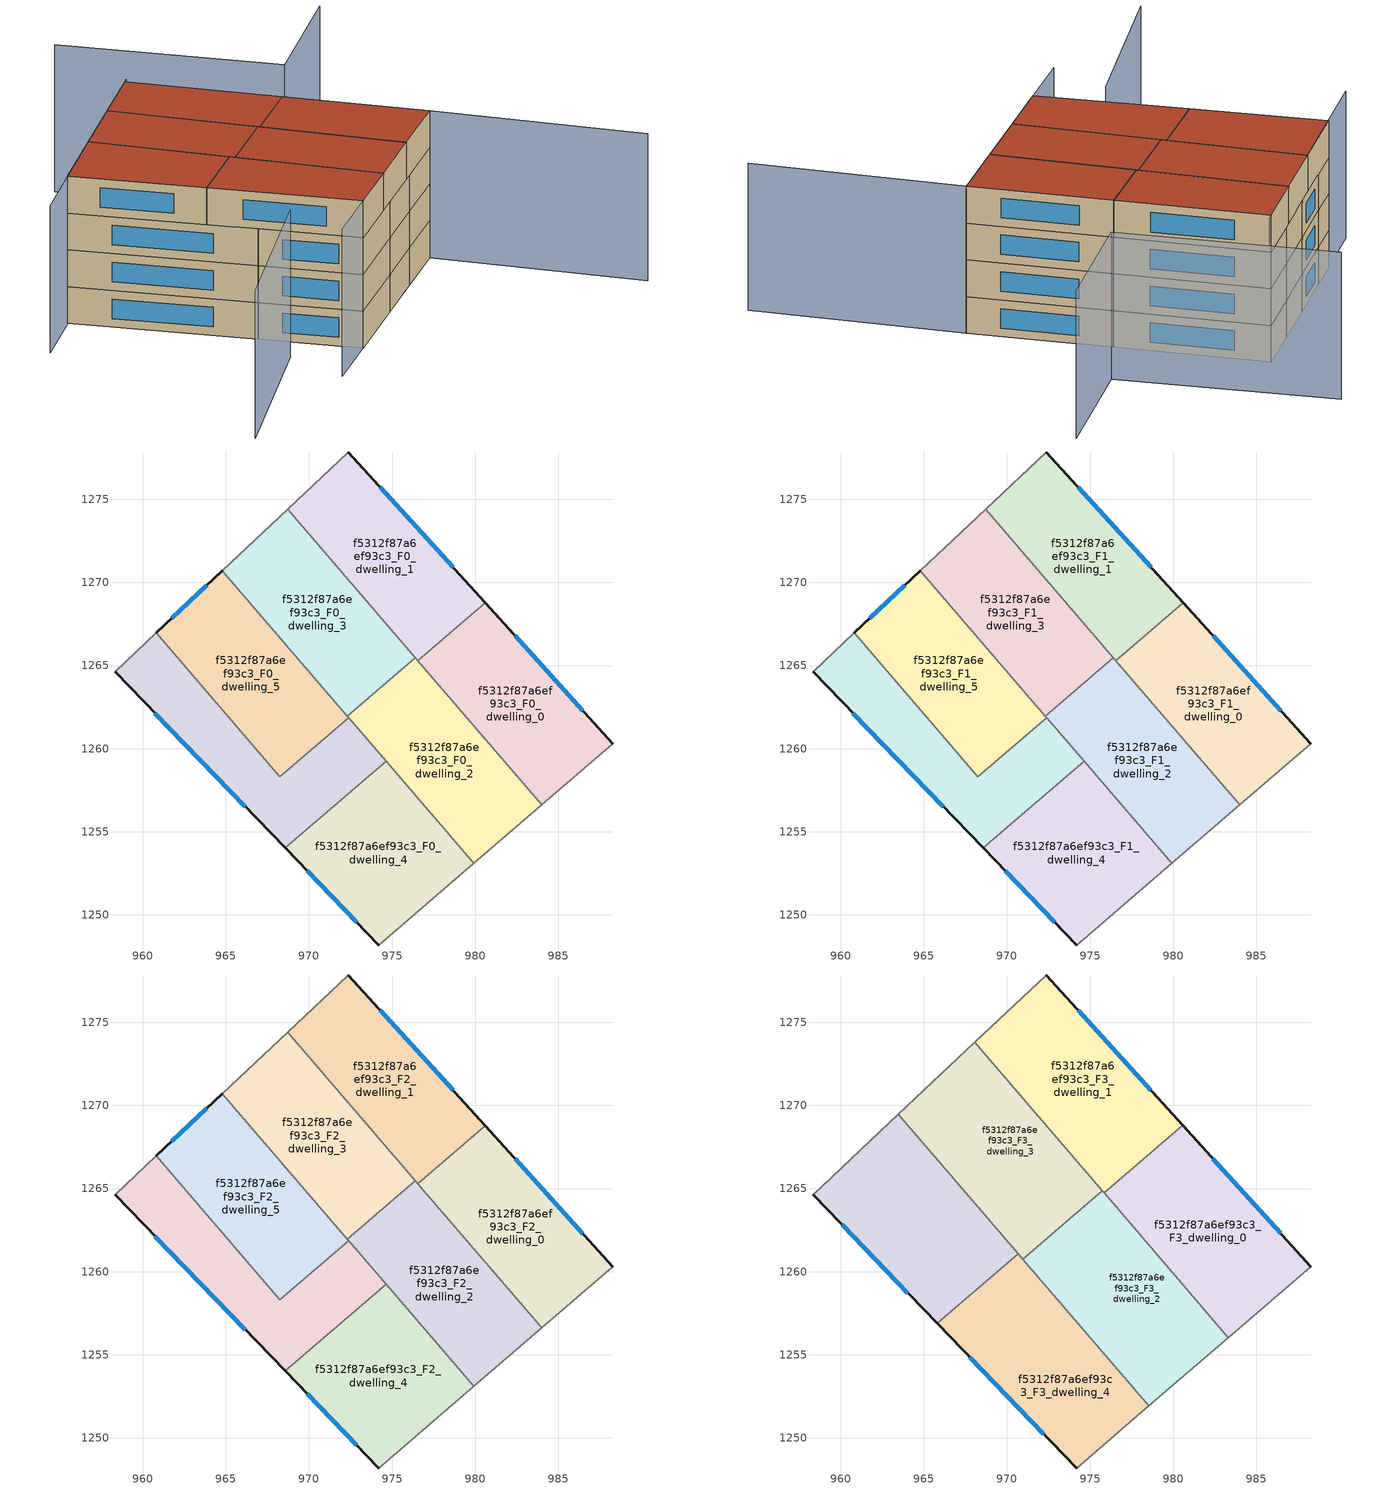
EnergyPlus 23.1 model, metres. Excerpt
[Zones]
f5312f87a6ef93c3_F0_dwelling_0
 floor ground (EU_floor_Construction): 980.61,1268.77 988.29,1260.31 984,1256.62 976.55,1265.29 z0
 wall outside (EU_wall_Construction): 988.29,1260.31 980.61,1268.77 z0:3
 wall to f5312f87a6ef93c3_F0_dwelling_1 (EU_wall_Construction): 980.61,1268.77 976.55,1265.29 z0:3
 wall adiabatic (EU_wall_Construction): 984,1256.62 988.29,1260.31 z0:3
 wall to f5312f87a6ef93c3_F0_dwelling_2 (EU_wall_Construction): 976.55,1265.29 984,1256.62 z0:3
 window (EU_Window_Construction): 986.48,1262.29 982.41,1266.78 z0.7:2.3
f5312f87a6ef93c3_F0_dwelling_1
 floor ground (EU_floor_Construction): 972.37,1277.84 980.61,1268.77 976.55,1265.29 968.72,1274.4 z0
 wall outside (EU_wall_Construction): 980.61,1268.77 972.37,1277.84 z0:3
 wall adiabatic (EU_wall_Construction): 972.37,1277.84 968.72,1274.4 z0:3
 wall to f5312f87a6ef93c3_F0_dwelling_3 (EU_wall_Construction): 968.72,1274.4 976.4,1265.46 z0:3
 wall to f5312f87a6ef93c3_F0_dwelling_2 (EU_wall_Construction): 976.4,1265.46 976.55,1265.29 z0:3
 window (EU_Window_Construction): 978.67,1270.9 974.31,1275.71 z0.7:2.3
f5312f87a6ef93c3_F0_dwelling_2
 floor ground (EU_floor_Construction): 976.4,1265.46 984,1256.62 979.91,1253.11 972.31,1261.95 z0
 wall to f5312f87a6ef93c3_F0_dwelling_3 (EU_wall_Construction): 976.4,1265.46 972.31,1261.95 z0:3
 wall adiabatic (EU_wall_Construction): 979.91,1253.11 984,1256.62 z0:3
 wall to f5312f87a6ef93c3_F0_dwelling_4 (EU_wall_Construction): 974.64,1259.24 979.91,1253.11 z0:3
 wall to f5312f87a6ef93c3_F0_dwelling_6 (EU_wall_Construction): 972.39,1261.86 974.64,1259.24 z0:3
 wall to f5312f87a6ef93c3_F0_dwelling_5 (EU_wall_Construction): 972.31,1261.95 972.39,1261.86 z0:3
f5312f87a6ef93c3_F0_dwelling_3
 floor ground (EU_floor_Construction): 968.72,1274.4 976.4,1265.46 972.31,1261.95 964.79,1270.71 z0
 wall adiabatic (EU_wall_Construction): 968.72,1274.4 964.79,1270.71 z0:3
 wall to f5312f87a6ef93c3_F0_dwelling_5 (EU_wall_Construction): 964.79,1270.71 972.31,1261.95 z0:3
f5312f87a6ef93c3_F0_dwelling_4
 floor ground (EU_floor_Construction): 974.64,1259.24 979.91,1253.11 974.19,1248.19 968.57,1254.03 z0
 wall outside (EU_wall_Construction): 968.57,1254.03 974.19,1248.19 z0:3
 wall to f5312f87a6ef93c3_F0_dwelling_6 (EU_wall_Construction): 974.64,1259.24 968.57,1254.03 z0:3
 wall adiabatic (EU_wall_Construction): 974.19,1248.19 979.91,1253.11 z0:3
 window (EU_Window_Construction): 969.89,1252.66 972.87,1249.56 z0.7:2.3
f5312f87a6ef93c3_F0_dwelling_5
 floor ground (EU_floor_Construction): 964.79,1270.71 972.39,1261.86 968.26,1258.31 960.82,1266.97 z0
 wall outside (EU_wall_Construction): 964.79,1270.71 960.82,1266.97 z0:3
 wall to f5312f87a6ef93c3_F0_dwelling_6 (EU_wall_Construction): 960.82,1266.97 968.26,1258.31 972.39,1261.86 z0:3
 window (EU_Window_Construction): 963.86,1269.83 961.75,1267.85 z0.7:2.3
f5312f87a6ef93c3_F0_dwelling_6
 floor ground (EU_floor_Construction): 972.39,1261.86 974.64,1259.24 968.57,1254.03 958.34,1264.64 960.82,1266.97 968.26,1258.31 z0
 wall outside (EU_wall_Construction): 958.34,1264.64 968.57,1254.03 z0:3
 wall adiabatic (EU_wall_Construction): 960.82,1266.97 958.34,1264.64 z0:3
 window (EU_Window_Construction): 960.74,1262.14 966.17,1256.52 z0.7:2.3
f5312f87a6ef93c3_F1_dwelling_0
 floor to f5312f87a6ef93c3_F0_dwelling_0 (EU_floor_Construction): 980.61,1268.77 988.29,1260.31 984,1256.62 976.55,1265.29 z3
 wall outside (EU_wall_Construction): 988.29,1260.31 980.61,1268.77 z3:6
 wall to f5312f87a6ef93c3_F1_dwelling_1 (EU_wall_Construction): 980.61,1268.77 976.55,1265.29 z3:6
 wall adiabatic (EU_wall_Construction): 984,1256.62 988.29,1260.31 z3:6
 wall to f5312f87a6ef93c3_F1_dwelling_2 (EU_wall_Construction): 976.55,1265.29 984,1256.62 z3:6
 window (EU_Window_Construction): 986.48,1262.29 982.41,1266.78 z3.7:5.3
f5312f87a6ef93c3_F1_dwelling_1
 floor to f5312f87a6ef93c3_F0_dwelling_1 (EU_floor_Construction): 972.37,1277.84 980.61,1268.77 976.55,1265.29 968.72,1274.4 z3
 wall outside (EU_wall_Construction): 980.61,1268.77 972.37,1277.84 z3:6
 wall adiabatic (EU_wall_Construction): 972.37,1277.84 968.72,1274.4 z3:6
 wall to f5312f87a6ef93c3_F1_dwelling_3 (EU_wall_Construction): 968.72,1274.4 976.4,1265.46 z3:6
 wall to f5312f87a6ef93c3_F1_dwelling_2 (EU_wall_Construction): 976.4,1265.46 976.55,1265.29 z3:6
 window (EU_Window_Construction): 978.67,1270.9 974.31,1275.71 z3.7:5.3
f5312f87a6ef93c3_F1_dwelling_2
 floor to f5312f87a6ef93c3_F0_dwelling_2 (EU_floor_Construction): 976.4,1265.46 984,1256.62 979.91,1253.11 972.31,1261.95 z3
 wall to f5312f87a6ef93c3_F1_dwelling_3 (EU_wall_Construction): 976.4,1265.46 972.31,1261.95 z3:6
 wall adiabatic (EU_wall_Construction): 979.91,1253.11 984,1256.62 z3:6
 wall to f5312f87a6ef93c3_F1_dwelling_4 (EU_wall_Construction): 974.64,1259.24 979.91,1253.11 z3:6
 wall to f5312f87a6ef93c3_F1_dwelling_6 (EU_wall_Construction): 972.39,1261.86 974.64,1259.24 z3:6
 wall to f5312f87a6ef93c3_F1_dwelling_5 (EU_wall_Construction): 972.31,1261.95 972.39,1261.86 z3:6
f5312f87a6ef93c3_F1_dwelling_3
 floor to f5312f87a6ef93c3_F0_dwelling_3 (EU_floor_Construction): 968.72,1274.4 976.4,1265.46 972.31,1261.95 964.79,1270.71 z3
 wall adiabatic (EU_wall_Construction): 968.72,1274.4 964.79,1270.71 z3:6
 wall to f5312f87a6ef93c3_F1_dwelling_5 (EU_wall_Construction): 964.79,1270.71 972.31,1261.95 z3:6
f5312f87a6ef93c3_F1_dwelling_4
 floor to f5312f87a6ef93c3_F0_dwelling_4 (EU_floor_Construction): 974.64,1259.24 979.91,1253.11 974.19,1248.19 968.57,1254.03 z3
 wall outside (EU_wall_Construction): 968.57,1254.03 974.19,1248.19 z3:6
 wall to f5312f87a6ef93c3_F1_dwelling_6 (EU_wall_Construction): 974.64,1259.24 968.57,1254.03 z3:6
 wall adiabatic (EU_wall_Construction): 974.19,1248.19 979.91,1253.11 z3:6
 window (EU_Window_Construction): 969.89,1252.66 972.87,1249.56 z3.7:5.3
f5312f87a6ef93c3_F1_dwelling_5
 floor to f5312f87a6ef93c3_F0_dwelling_5 (EU_floor_Construction): 964.79,1270.71 972.39,1261.86 968.26,1258.31 960.82,1266.97 z3
 wall outside (EU_wall_Construction): 964.79,1270.71 960.82,1266.97 z3:6
 wall to f5312f87a6ef93c3_F1_dwelling_6 (EU_wall_Construction): 960.82,1266.97 968.26,1258.31 972.39,1261.86 z3:6
 window (EU_Window_Construction): 963.86,1269.83 961.75,1267.85 z3.7:5.3
f5312f87a6ef93c3_F1_dwelling_6
 floor to f5312f87a6ef93c3_F0_dwelling_6 (EU_floor_Construction): 972.39,1261.86 974.64,1259.24 968.57,1254.03 958.34,1264.64 960.82,1266.97 968.26,1258.31 z3
 wall outside (EU_wall_Construction): 958.34,1264.64 968.57,1254.03 z3:6
 wall adiabatic (EU_wall_Construction): 960.82,1266.97 958.34,1264.64 z3:6
 window (EU_Window_Construction): 960.74,1262.14 966.17,1256.52 z3.7:5.3
f5312f87a6ef93c3_F2_dwelling_0
 floor to f5312f87a6ef93c3_F1_dwelling_0 (EU_floor_Construction): 980.61,1268.77 988.29,1260.31 984,1256.62 976.55,1265.29 z6
 wall outside (EU_wall_Construction): 988.29,1260.31 980.61,1268.77 z6:9
 wall to f5312f87a6ef93c3_F2_dwelling_1 (EU_wall_Construction): 980.61,1268.77 976.55,1265.29 z6:9
 wall adiabatic (EU_wall_Construction): 984,1256.62 988.29,1260.31 z6:9
 wall to f5312f87a6ef93c3_F2_dwelling_2 (EU_wall_Construction): 976.55,1265.29 984,1256.62 z6:9
 window (EU_Window_Construction): 986.48,1262.29 982.41,1266.78 z6.7:8.3
 ceiling adiabatic (EU_roof_Construction): 988.29,1260.31 980.61,1268.77 976.55,1265.29 984,1256.62 z9
f5312f87a6ef93c3_F2_dwelling_1
 floor to f5312f87a6ef93c3_F1_dwelling_1 (EU_floor_Construction): 972.37,1277.84 980.61,1268.77 976.55,1265.29 968.72,1274.4 z6
 wall outside (EU_wall_Construction): 980.61,1268.77 972.37,1277.84 z6:9
 wall adiabatic (EU_wall_Construction): 972.37,1277.84 968.72,1274.4 z6:9
 wall to f5312f87a6ef93c3_F2_dwelling_3 (EU_wall_Construction): 968.72,1274.4 976.4,1265.46 z6:9
 wall to f5312f87a6ef93c3_F2_dwelling_2 (EU_wall_Construction): 976.4,1265.46 976.55,1265.29 z6:9
 window (EU_Window_Construction): 978.67,1270.9 974.31,1275.71 z6.7:8.3
f5312f87a6ef93c3_F2_dwelling_2
 floor to f5312f87a6ef93c3_F1_dwelling_2 (EU_floor_Construction): 976.4,1265.46 984,1256.62 979.91,1253.11 972.31,1261.95 z6
 wall to f5312f87a6ef93c3_F2_dwelling_3 (EU_wall_Construction): 976.4,1265.46 972.31,1261.95 z6:9
 wall adiabatic (EU_wall_Construction): 979.91,1253.11 984,1256.62 z6:9
 wall to f5312f87a6ef93c3_F2_dwelling_4 (EU_wall_Construction): 974.64,1259.24 979.91,1253.11 z6:9
 wall to f5312f87a6ef93c3_F2_dwelling_6 (EU_wall_Construction): 972.39,1261.86 974.64,1259.24 z6:9
 wall to f5312f87a6ef93c3_F2_dwelling_5 (EU_wall_Construction): 972.31,1261.95 972.39,1261.86 z6:9
 ceiling adiabatic (EU_roof_Construction): 984,1256.62 976.4,1265.46 975.72,1264.88 983.32,1256.04 z9
f5312f87a6ef93c3_F2_dwelling_3
 floor to f5312f87a6ef93c3_F1_dwelling_3 (EU_floor_Construction): 968.72,1274.4 976.4,1265.46 972.31,1261.95 964.79,1270.71 z6
 wall adiabatic (EU_wall_Construction): 968.72,1274.4 964.79,1270.71 z6:9
 wall to f5312f87a6ef93c3_F2_dwelling_5 (EU_wall_Construction): 964.79,1270.71 972.31,1261.95 z6:9
 ceiling adiabatic (EU_roof_Construction): 976.4,1265.46 968.72,1274.4 968.07,1273.79 975.72,1264.88 z9
f5312f87a6ef93c3_F2_dwelling_4
 floor to f5312f87a6ef93c3_F1_dwelling_4 (EU_floor_Construction): 974.64,1259.24 979.91,1253.11 974.19,1248.19 968.57,1254.03 z6
 wall outside (EU_wall_Construction): 968.57,1254.03 974.19,1248.19 z6:9
 wall to f5312f87a6ef93c3_F2_dwelling_6 (EU_wall_Construction): 974.64,1259.24 968.57,1254.03 z6:9
 wall adiabatic (EU_wall_Construction): 974.19,1248.19 979.91,1253.11 z6:9
 window (EU_Window_Construction): 969.89,1252.66 972.87,1249.56 z6.7:8.3
 ceiling adiabatic (EU_roof_Construction): 978.54,1251.93 973.27,1258.06 968.57,1254.03 974.19,1248.19 z9
f5312f87a6ef93c3_F2_dwelling_5
 floor to f5312f87a6ef93c3_F1_dwelling_5 (EU_floor_Construction): 964.79,1270.71 972.39,1261.86 968.26,1258.31 960.82,1266.97 z6
 wall outside (EU_wall_Construction): 964.79,1270.71 960.82,1266.97 z6:9
 wall to f5312f87a6ef93c3_F2_dwelling_6 (EU_wall_Construction): 960.82,1266.97 968.26,1258.31 972.39,1261.86 z6:9
 window (EU_Window_Construction): 963.86,1269.83 961.75,1267.85 z6.7:8.3
f5312f87a6ef93c3_F2_dwelling_6
 floor to f5312f87a6ef93c3_F1_dwelling_6 (EU_floor_Construction): 972.39,1261.86 974.64,1259.24 968.57,1254.03 958.34,1264.64 960.82,1266.97 968.26,1258.31 z6
 wall outside (EU_wall_Construction): 958.34,1264.64 968.57,1254.03 z6:9
 wall adiabatic (EU_wall_Construction): 960.82,1266.97 958.34,1264.64 z6:9
 window (EU_Window_Construction): 960.74,1262.14 966.17,1256.52 z6.7:8.3
f5312f87a6ef93c3_F3_dwelling_0
 floor to f5312f87a6ef93c3_F2_dwelling_1 (EU_floor_Construction): 980.58,1268.8 980.61,1268.77 976.55,1265.29 976.52,1265.32 z9
 floor adiabatic (EU_floor_Construction): 980.61,1268.77 980.58,1268.8 988.29,1260.31 983.32,1256.04 975.85,1264.73 976.52,1265.32 976.55,1265.29 z9
 wall outside (EU_wall_Construction): 988.29,1260.31 980.58,1268.8 z9:12
 wall to f5312f87a6ef93c3_F3_dwelling_1 (EU_wall_Construction): 980.58,1268.8 975.85,1264.73 z9:12
 wall adiabatic (EU_wall_Construction): 983.32,1256.04 988.29,1260.31 z9:12
 wall to f5312f87a6ef93c3_F3_dwelling_2 (EU_wall_Construction): 975.85,1264.73 983.32,1256.04 z9:12
 window (EU_Window_Construction): 986.48,1262.3 982.39,1266.81 z9.7:11.3
 roof outside (EU_roof_Construction): 988.29,1260.31 980.58,1268.8 975.85,1264.73 983.32,1256.04 z12
f5312f87a6ef93c3_F3_dwelling_1
 floor to f5312f87a6ef93c3_F2_dwelling_1 (EU_floor_Construction): 972.37,1277.84 980.58,1268.8 976.52,1265.32 968.72,1274.4 z9
 floor adiabatic (EU_floor_Construction): 968.72,1274.4 976.52,1265.32 975.85,1264.73 968.07,1273.79 z9
 wall outside (EU_wall_Construction): 980.58,1268.8 972.37,1277.84 z9:12
 wall adiabatic (EU_wall_Construction): 972.37,1277.84 968.07,1273.79 z9:12
 wall to f5312f87a6ef93c3_F3_dwelling_3 (EU_wall_Construction): 968.07,1273.79 975.74,1264.86 z9:12
 wall to f5312f87a6ef93c3_F3_dwelling_2 (EU_wall_Construction): 975.74,1264.86 975.85,1264.73 z9:12
 window (EU_Window_Construction): 978.65,1270.92 974.3,1275.72 z9.7:11.3
 roof outside (EU_roof_Construction): 980.58,1268.8 972.37,1277.84 968.07,1273.79 975.85,1264.73 z12
f5312f87a6ef93c3_F3_dwelling_2
 floor to f5312f87a6ef93c3_F2_dwelling_2 (EU_floor_Construction): 975.74,1264.86 983.32,1256.04 979.91,1253.11 972.33,1261.93 z9
 floor to f5312f87a6ef93c3_F2_dwelling_4 (EU_floor_Construction): 974.64,1259.24 979.91,1253.11 978.54,1251.93 973.27,1258.06 z9
 floor to f5312f87a6ef93c3_F2_dwelling_6 (EU_floor_Construction): 972.39,1261.86 974.64,1259.24 973.27,1258.06 971.02,1260.68 z9
 floor to f5312f87a6ef93c3_F2_dwelling_5 (EU_floor_Construction): 972.33,1261.93 972.39,1261.86 971.02,1260.68 970.96,1260.75 z9
 wall to f5312f87a6ef93c3_F3_dwelling_3 (EU_wall_Construction): 975.74,1264.86 970.96,1260.75 z9:12
 wall adiabatic (EU_wall_Construction): 978.54,1251.93 983.32,1256.04 z9:12
 wall to f5312f87a6ef93c3_F3_dwelling_4 (EU_wall_Construction): 970.96,1260.75 978.54,1251.93 z9:12
 roof outside (EU_roof_Construction): 983.32,1256.04 975.74,1264.86 970.96,1260.75 978.54,1251.93 z12
f5312f87a6ef93c3_F3_dwelling_3
 floor to f5312f87a6ef93c3_F2_dwelling_3 (EU_floor_Construction): 968.07,1273.79 975.72,1264.88 972.31,1261.95 964.79,1270.71 z9
 floor to f5312f87a6ef93c3_F2_dwelling_5 (EU_floor_Construction): 964.79,1270.71 972.31,1261.95 972.33,1261.93 970.96,1260.75 963.47,1269.46 z9
 floor to f5312f87a6ef93c3_F2_dwelling_2 (EU_floor_Construction): 975.72,1264.88 975.74,1264.86 972.33,1261.93 972.31,1261.95 z9
 wall adiabatic (EU_wall_Construction): 968.07,1273.79 963.47,1269.46 z9:12
 wall to f5312f87a6ef93c3_F3_dwelling_5 (EU_wall_Construction): 963.47,1269.46 970.67,1261.08 z9:12
 wall to f5312f87a6ef93c3_F3_dwelling_4 (EU_wall_Construction): 970.67,1261.08 970.96,1260.75 z9:12
 roof outside (EU_roof_Construction): 975.74,1264.86 968.07,1273.79 963.47,1269.46 970.96,1260.75 z12
f5312f87a6ef93c3_F3_dwelling_4
 floor to f5312f87a6ef93c3_F2_dwelling_6 (EU_floor_Construction): 971.02,1260.68 973.27,1258.06 968.57,1254.03 965.8,1256.9 967.91,1258.71 968.26,1258.31 z9
 floor adiabatic (EU_floor_Construction): 973.27,1258.06 978.54,1251.93 974.19,1248.19 968.57,1254.03 z9
 floor to f5312f87a6ef93c3_F2_dwelling_5 (EU_floor_Construction): 970.67,1261.08 971.02,1260.68 968.26,1258.31 967.91,1258.71 z9
 wall outside (EU_wall_Construction): 965.8,1256.9 974.19,1248.19 z9:12
 wall to f5312f87a6ef93c3_F3_dwelling_5 (EU_wall_Construction): 970.67,1261.08 965.8,1256.9 z9:12
 wall adiabatic (EU_wall_Construction): 974.19,1248.19 978.54,1251.93 z9:12
 window (EU_Window_Construction): 967.77,1254.85 972.22,1250.24 z9.7:11.3
 roof outside (EU_roof_Construction): 978.54,1251.93 970.67,1261.08 965.8,1256.9 974.19,1248.19 z12
f5312f87a6ef93c3_F3_dwelling_5
 floor to f5312f87a6ef93c3_F2_dwelling_5 (EU_floor_Construction): 963.47,1269.46 970.67,1261.08 967.91,1258.71 960.82,1266.97 z9
 floor to f5312f87a6ef93c3_F2_dwelling_6 (EU_floor_Construction): 960.82,1266.97 967.91,1258.71 965.8,1256.9 958.34,1264.64 z9
 wall outside (EU_wall_Construction): 958.34,1264.64 965.8,1256.9 z9:12
 wall adiabatic (EU_wall_Construction): 963.47,1269.46 958.34,1264.64 z9:12
 window (EU_Window_Construction): 960.09,1262.82 964.05,1258.72 z9.7:11.3
 roof outside (EU_roof_Construction): 970.67,1261.08 963.47,1269.46 958.34,1264.64 965.8,1256.9 z12
shading: 969.81,1244.43 988.3,1260.32 / 988.3,1260.32 999.43,1247.35 / 992.9,1282.13 984.23,1273.92 / 984.23,1273.92 972,1286.84 / 972.73,1278.18 963.34,1269.34 / 968.58,1249.71 957.56,1237.89 / 963.42,1269.41 954.05,1260.54 z0:12
[Building]
EU S2 Campaign: North Axis=0; Terrain=City; Solar Distribution=FullExterior
[Site:Location]
Budapest.Ferenc.Liszt.Intl.AP: Latitude=47.437; Longitude=19.256; Time Zone=1; Elevation=185
[SizingPeriod:WeatherFileDays]
AnnualSizingPeriod: Begin Month=1; Begin Day of Month=1; End Month=12; End Day of Month=31; Day of Week for Start Day=Monday; Use Weather File Daylight Saving Period=No; Use Weather File Rain and Snow Indicators=No
[MATERIAL]
EU_InternalMass_Material: Roughness=MediumRough; Thickness=0.1; Conductivity=1; Density=1800; Specific Heat=900; Thermal Absorptance=0.9; Solar Absorptance=0.7; Visible Absorptance=0.7
[MATERIAL:NOMASS] Roughness=MediumRough; Thermal Absorptance=0.9; Solar Absorptance=0.7; Visible Absorptance=0.7
Name | Thermal Resistance
EU_wall_NoMass | 0.832559
EU_roof_NoMass | 1.39638
EU_floor_NoMass | 0.872794
[WINDOWMATERIAL:SIMPLEGLAZINGSYSTEM]
EU_Window_SimpleGlazing: UFactor=2.79869; Solar Heat Gain Coefficient=0.75; Visible Transmittance=0.75
[CONSTRUCTION]
EU_wall_Construction: EU_wall_NoMass
EU_roof_Construction: EU_roof_NoMass
EU_floor_Construction: EU_floor_NoMass
EU_Window_Construction: EU_Window_SimpleGlazing
EU_InternalMass_Construction: EU_InternalMass_Material
[ZONE] Type=1; Multiplier=1; Ceiling Height=autocalculate; Floor Area=autocalculate; Part of Total Floor Area=Yes
Name | Volume
f5312f87a6ef93c3_F0_dwelling_0; f5312f87a6ef93c3_F1_dwelling_0; f5312f87a6ef93c3_F2_dwelling_0 | 188.552
f5312f87a6ef93c3_F3_dwelling_0 | 219.992
f5312f87a6ef93c3_F0_dwelling_1; f5312f87a6ef93c3_F1_dwelling_1; f5312f87a6ef93c3_F2_dwelling_1 | 188.565
f5312f87a6ef93c3_F3_dwelling_1; f5312f87a6ef93c3_F3_dwelling_3; f5312f87a6ef93c3_F3_dwelling_5 | 219.981
f5312f87a6ef93c3_F0_dwelling_2; f5312f87a6ef93c3_F1_dwelling_2; f5312f87a6ef93c3_F2_dwelling_2 | 188.556
f5312f87a6ef93c3_F3_dwelling_2 | 219.994
f5312f87a6ef93c3_F0_dwelling_3; f5312f87a6ef93c3_F1_dwelling_3; f5312f87a6ef93c3_F2_dwelling_3 | 188.557
f5312f87a6ef93c3_F0_dwelling_4; f5312f87a6ef93c3_F1_dwelling_4; f5312f87a6ef93c3_F2_dwelling_4 | 188.574
f5312f87a6ef93c3_F3_dwelling_4 | 220.003
f5312f87a6ef93c3_F0_dwelling_5; f5312f87a6ef93c3_F1_dwelling_5; f5312f87a6ef93c3_F2_dwelling_5 | 188.551
f5312f87a6ef93c3_F0_dwelling_6; f5312f87a6ef93c3_F1_dwelling_6; f5312f87a6ef93c3_F2_dwelling_6 | 188.576
[INTERNALMASS] Construction=EU_InternalMass_Construction
Name | Zone or ZoneList | Surface Area
f5312f87a6ef93c3_F0_dwelling_0_EU_InternalMass | f5312f87a6ef93c3_F0_dwelling_0 | 62.8508
f5312f87a6ef93c3_F0_dwelling_1_EU_InternalMass | f5312f87a6ef93c3_F0_dwelling_1 | 62.8554
f5312f87a6ef93c3_F0_dwelling_2_EU_InternalMass | f5312f87a6ef93c3_F0_dwelling_2 | 62.8524
f5312f87a6ef93c3_F0_dwelling_3_EU_InternalMass | f5312f87a6ef93c3_F0_dwelling_3 | 62.8527
f5312f87a6ef93c3_F0_dwelling_4_EU_InternalMass | f5312f87a6ef93c3_F0_dwelling_4 | 62.8597
f5312f87a6ef93c3_F0_dwelling_5_EU_InternalMass | f5312f87a6ef93c3_F0_dwelling_5 | 62.8497
f5312f87a6ef93c3_F0_dwelling_6_EU_InternalMass | f5312f87a6ef93c3_F0_dwelling_6 | 62.859
f5312f87a6ef93c3_F1_dwelling_0_EU_InternalMass | f5312f87a6ef93c3_F1_dwelling_0 | 62.8508
f5312f87a6ef93c3_F1_dwelling_1_EU_InternalMass | f5312f87a6ef93c3_F1_dwelling_1 | 62.8554
f5312f87a6ef93c3_F1_dwelling_2_EU_InternalMass | f5312f87a6ef93c3_F1_dwelling_2 | 62.8524
f5312f87a6ef93c3_F1_dwelling_3_EU_InternalMass | f5312f87a6ef93c3_F1_dwelling_3 | 62.8527
f5312f87a6ef93c3_F1_dwelling_4_EU_InternalMass | f5312f87a6ef93c3_F1_dwelling_4 | 62.8597
f5312f87a6ef93c3_F1_dwelling_5_EU_InternalMass | f5312f87a6ef93c3_F1_dwelling_5 | 62.8497
f5312f87a6ef93c3_F1_dwelling_6_EU_InternalMass | f5312f87a6ef93c3_F1_dwelling_6 | 62.859
f5312f87a6ef93c3_F2_dwelling_0_EU_InternalMass | f5312f87a6ef93c3_F2_dwelling_0 | 62.8508
f5312f87a6ef93c3_F2_dwelling_1_EU_InternalMass | f5312f87a6ef93c3_F2_dwelling_1 | 62.8554
f5312f87a6ef93c3_F2_dwelling_2_EU_InternalMass | f5312f87a6ef93c3_F2_dwelling_2 | 62.8524
f5312f87a6ef93c3_F2_dwelling_3_EU_InternalMass | f5312f87a6ef93c3_F2_dwelling_3 | 62.8527
f5312f87a6ef93c3_F2_dwelling_4_EU_InternalMass | f5312f87a6ef93c3_F2_dwelling_4 | 62.8597
f5312f87a6ef93c3_F2_dwelling_5_EU_InternalMass | f5312f87a6ef93c3_F2_dwelling_5 | 62.8497
f5312f87a6ef93c3_F2_dwelling_6_EU_InternalMass | f5312f87a6ef93c3_F2_dwelling_6 | 62.859
f5312f87a6ef93c3_F3_dwelling_0_EU_InternalMass | f5312f87a6ef93c3_F3_dwelling_0 | 73.3314
f5312f87a6ef93c3_F3_dwelling_1_EU_InternalMass | f5312f87a6ef93c3_F3_dwelling_1 | 73.3269
f5312f87a6ef93c3_F3_dwelling_2_EU_InternalMass | f5312f87a6ef93c3_F3_dwelling_2 | 73.3324
f5312f87a6ef93c3_F3_dwelling_3_EU_InternalMass | f5312f87a6ef93c3_F3_dwelling_3 | 73.3279
f5312f87a6ef93c3_F3_dwelling_4_EU_InternalMass | f5312f87a6ef93c3_F3_dwelling_4 | 73.333
f5312f87a6ef93c3_F3_dwelling_5_EU_InternalMass | f5312f87a6ef93c3_F3_dwelling_5 | 73.3282
[OTHEREQUIPMENT] Fuel Type=Electricity; Design Level Calculation Method=Watts/Area; Power per Zone Floor Area=1; Fraction Latent=0; Fraction Radiant=0; Fraction Lost=0; Carbon Dioxide Generation Rate=0; EndUse Subcategory=EU_Step8_InternalGains
Name | Zone or ZoneList or Space or SpaceList | Schedule
EU_Step8_InternalGain_f5312f87a6ef93c3_F0_dwelling_0_f000 | f5312f87a6ef93c3_F0_dwelling_0 | EU_Step8_GainSchedule_f5312f87a6ef93c3_F0_dwelling_0_f000
EU_Step8_InternalGain_f5312f87a6ef93c3_F0_dwelling_1_f000 | f5312f87a6ef93c3_F0_dwelling_1 | EU_Step8_GainSchedule_f5312f87a6ef93c3_F0_dwelling_1_f000
EU_Step8_InternalGain_f5312f87a6ef93c3_F0_dwelling_2_f000 | f5312f87a6ef93c3_F0_dwelling_2 | EU_Step8_GainSchedule_f5312f87a6ef93c3_F0_dwelling_2_f000
EU_Step8_InternalGain_f5312f87a6ef93c3_F0_dwelling_3_f000 | f5312f87a6ef93c3_F0_dwelling_3 | EU_Step8_GainSchedule_f5312f87a6ef93c3_F0_dwelling_3_f000
EU_Step8_InternalGain_f5312f87a6ef93c3_F0_dwelling_4_f000 | f5312f87a6ef93c3_F0_dwelling_4 | EU_Step8_GainSchedule_f5312f87a6ef93c3_F0_dwelling_4_f000
EU_Step8_InternalGain_f5312f87a6ef93c3_F0_dwelling_5_f000 | f5312f87a6ef93c3_F0_dwelling_5 | EU_Step8_GainSchedule_f5312f87a6ef93c3_F0_dwelling_5_f000
EU_Step8_InternalGain_f5312f87a6ef93c3_F0_dwelling_6_f000 | f5312f87a6ef93c3_F0_dwelling_6 | EU_Step8_GainSchedule_f5312f87a6ef93c3_F0_dwelling_6_f000
EU_Step8_InternalGain_f5312f87a6ef93c3_F1_dwelling_0_f000 | f5312f87a6ef93c3_F1_dwelling_0 | EU_Step8_GainSchedule_f5312f87a6ef93c3_F1_dwelling_0_f000
EU_Step8_InternalGain_f5312f87a6ef93c3_F1_dwelling_1_f000 | f5312f87a6ef93c3_F1_dwelling_1 | EU_Step8_GainSchedule_f5312f87a6ef93c3_F1_dwelling_1_f000
EU_Step8_InternalGain_f5312f87a6ef93c3_F1_dwelling_2_f000 | f5312f87a6ef93c3_F1_dwelling_2 | EU_Step8_GainSchedule_f5312f87a6ef93c3_F1_dwelling_2_f000
EU_Step8_InternalGain_f5312f87a6ef93c3_F1_dwelling_3_f000 | f5312f87a6ef93c3_F1_dwelling_3 | EU_Step8_GainSchedule_f5312f87a6ef93c3_F1_dwelling_3_f000
EU_Step8_InternalGain_f5312f87a6ef93c3_F1_dwelling_4_f000 | f5312f87a6ef93c3_F1_dwelling_4 | EU_Step8_GainSchedule_f5312f87a6ef93c3_F1_dwelling_4_f000
EU_Step8_InternalGain_f5312f87a6ef93c3_F1_dwelling_5_f000 | f5312f87a6ef93c3_F1_dwelling_5 | EU_Step8_GainSchedule_f5312f87a6ef93c3_F1_dwelling_5_f000
EU_Step8_InternalGain_f5312f87a6ef93c3_F1_dwelling_6_f000 | f5312f87a6ef93c3_F1_dwelling_6 | EU_Step8_GainSchedule_f5312f87a6ef93c3_F1_dwelling_6_f000
EU_Step8_InternalGain_f5312f87a6ef93c3_F2_dwelling_0_f000 | f5312f87a6ef93c3_F2_dwelling_0 | EU_Step8_GainSchedule_f5312f87a6ef93c3_F2_dwelling_0_f000
EU_Step8_InternalGain_f5312f87a6ef93c3_F2_dwelling_1_f000 | f5312f87a6ef93c3_F2_dwelling_1 | EU_Step8_GainSchedule_f5312f87a6ef93c3_F2_dwelling_1_f000
EU_Step8_InternalGain_f5312f87a6ef93c3_F2_dwelling_2_f000 | f5312f87a6ef93c3_F2_dwelling_2 | EU_Step8_GainSchedule_f5312f87a6ef93c3_F2_dwelling_2_f000
EU_Step8_InternalGain_f5312f87a6ef93c3_F2_dwelling_3_f000 | f5312f87a6ef93c3_F2_dwelling_3 | EU_Step8_GainSchedule_f5312f87a6ef93c3_F2_dwelling_3_f000
EU_Step8_InternalGain_f5312f87a6ef93c3_F2_dwelling_4_f000 | f5312f87a6ef93c3_F2_dwelling_4 | EU_Step8_GainSchedule_f5312f87a6ef93c3_F2_dwelling_4_f000
EU_Step8_InternalGain_f5312f87a6ef93c3_F2_dwelling_5_f000 | f5312f87a6ef93c3_F2_dwelling_5 | EU_Step8_GainSchedule_f5312f87a6ef93c3_F2_dwelling_5_f000
EU_Step8_InternalGain_f5312f87a6ef93c3_F2_dwelling_6_f000 | f5312f87a6ef93c3_F2_dwelling_6 | EU_Step8_GainSchedule_f5312f87a6ef93c3_F2_dwelling_6_f000
EU_Step8_InternalGain_f5312f87a6ef93c3_F3_dwelling_0_f000 | f5312f87a6ef93c3_F3_dwelling_0 | EU_Step8_GainSchedule_f5312f87a6ef93c3_F3_dwelling_0_f000
EU_Step8_InternalGain_f5312f87a6ef93c3_F3_dwelling_1_f000 | f5312f87a6ef93c3_F3_dwelling_1 | EU_Step8_GainSchedule_f5312f87a6ef93c3_F3_dwelling_1_f000
EU_Step8_InternalGain_f5312f87a6ef93c3_F3_dwelling_2_f000 | f5312f87a6ef93c3_F3_dwelling_2 | EU_Step8_GainSchedule_f5312f87a6ef93c3_F3_dwelling_2_f000
EU_Step8_InternalGain_f5312f87a6ef93c3_F3_dwelling_3_f000 | f5312f87a6ef93c3_F3_dwelling_3 | EU_Step8_GainSchedule_f5312f87a6ef93c3_F3_dwelling_3_f000
EU_Step8_InternalGain_f5312f87a6ef93c3_F3_dwelling_4_f000 | f5312f87a6ef93c3_F3_dwelling_4 | EU_Step8_GainSchedule_f5312f87a6ef93c3_F3_dwelling_4_f000
EU_Step8_InternalGain_f5312f87a6ef93c3_F3_dwelling_5_f000 | f5312f87a6ef93c3_F3_dwelling_5 | EU_Step8_GainSchedule_f5312f87a6ef93c3_F3_dwelling_5_f000
[ZONEVENTILATION:DESIGNFLOWRATE] Schedule=EU_AlwaysOn; Design Flow Rate Calculation Method=AirChanges/Hour; Air Changes per Hour=0.475469; Ventilation Type=Natural; Fan Pressure Rise=0; Fan Total Efficiency=1; Constant Term Coefficient=1; Temperature Term Coefficient=0; Velocity Term Coefficient=0; Velocity Squared Term Coefficient=0; Minimum Indoor Temperature=-100; Maximum Indoor Temperature=100; Delta Temperature=-100; Minimum Outdoor Temperature=-100; Maximum Outdoor Temperature=100; Maximum Wind Speed=40
Name | Zone or ZoneList or Space or SpaceList
EU_ConstantAir_f5312f87a6ef93c3_F0_dwelling_0 | f5312f87a6ef93c3_F0_dwelling_0
EU_ConstantAir_f5312f87a6ef93c3_F0_dwelling_1 | f5312f87a6ef93c3_F0_dwelling_1
EU_ConstantAir_f5312f87a6ef93c3_F0_dwelling_2 | f5312f87a6ef93c3_F0_dwelling_2
EU_ConstantAir_f5312f87a6ef93c3_F0_dwelling_3 | f5312f87a6ef93c3_F0_dwelling_3
EU_ConstantAir_f5312f87a6ef93c3_F0_dwelling_4 | f5312f87a6ef93c3_F0_dwelling_4
EU_ConstantAir_f5312f87a6ef93c3_F0_dwelling_5 | f5312f87a6ef93c3_F0_dwelling_5
EU_ConstantAir_f5312f87a6ef93c3_F0_dwelling_6 | f5312f87a6ef93c3_F0_dwelling_6
EU_ConstantAir_f5312f87a6ef93c3_F1_dwelling_0 | f5312f87a6ef93c3_F1_dwelling_0
EU_ConstantAir_f5312f87a6ef93c3_F1_dwelling_1 | f5312f87a6ef93c3_F1_dwelling_1
EU_ConstantAir_f5312f87a6ef93c3_F1_dwelling_2 | f5312f87a6ef93c3_F1_dwelling_2
EU_ConstantAir_f5312f87a6ef93c3_F1_dwelling_3 | f5312f87a6ef93c3_F1_dwelling_3
EU_ConstantAir_f5312f87a6ef93c3_F1_dwelling_4 | f5312f87a6ef93c3_F1_dwelling_4
EU_ConstantAir_f5312f87a6ef93c3_F1_dwelling_5 | f5312f87a6ef93c3_F1_dwelling_5
EU_ConstantAir_f5312f87a6ef93c3_F1_dwelling_6 | f5312f87a6ef93c3_F1_dwelling_6
EU_ConstantAir_f5312f87a6ef93c3_F2_dwelling_0 | f5312f87a6ef93c3_F2_dwelling_0
EU_ConstantAir_f5312f87a6ef93c3_F2_dwelling_1 | f5312f87a6ef93c3_F2_dwelling_1
EU_ConstantAir_f5312f87a6ef93c3_F2_dwelling_2 | f5312f87a6ef93c3_F2_dwelling_2
EU_ConstantAir_f5312f87a6ef93c3_F2_dwelling_3 | f5312f87a6ef93c3_F2_dwelling_3
EU_ConstantAir_f5312f87a6ef93c3_F2_dwelling_4 | f5312f87a6ef93c3_F2_dwelling_4
EU_ConstantAir_f5312f87a6ef93c3_F2_dwelling_5 | f5312f87a6ef93c3_F2_dwelling_5
EU_ConstantAir_f5312f87a6ef93c3_F2_dwelling_6 | f5312f87a6ef93c3_F2_dwelling_6
EU_ConstantAir_f5312f87a6ef93c3_F3_dwelling_0 | f5312f87a6ef93c3_F3_dwelling_0
EU_ConstantAir_f5312f87a6ef93c3_F3_dwelling_1 | f5312f87a6ef93c3_F3_dwelling_1
EU_ConstantAir_f5312f87a6ef93c3_F3_dwelling_2 | f5312f87a6ef93c3_F3_dwelling_2
EU_ConstantAir_f5312f87a6ef93c3_F3_dwelling_3 | f5312f87a6ef93c3_F3_dwelling_3
EU_ConstantAir_f5312f87a6ef93c3_F3_dwelling_4 | f5312f87a6ef93c3_F3_dwelling_4
EU_ConstantAir_f5312f87a6ef93c3_F3_dwelling_5 | f5312f87a6ef93c3_F3_dwelling_5
[HVACTEMPLATE:THERMOSTAT] Constant Heating Setpoint=20; Constant Cooling Setpoint=50
EU_HeatOnly_f5312f87a6ef93c3_F0_dwelling_0; EU_HeatOnly_f5312f87a6ef93c3_F0_dwelling_1; EU_HeatOnly_f5312f87a6ef93c3_F0_dwelling_2; EU_HeatOnly_f5312f87a6ef93c3_F0_dwelling_3; EU_HeatOnly_f5312f87a6ef93c3_F0_dwelling_4; EU_HeatOnly_f5312f87a6ef93c3_F0_dwelling_5; EU_HeatOnly_f5312f87a6ef93c3_F0_dwelling_6; EU_HeatOnly_f5312f87a6ef93c3_F1_dwelling_0; EU_HeatOnly_f5312f87a6ef93c3_F1_dwelling_1; EU_HeatOnly_f5312f87a6ef93c3_F1_dwelling_2; EU_HeatOnly_f5312f87a6ef93c3_F1_dwelling_3; EU_HeatOnly_f5312f87a6ef93c3_F1_dwelling_4; EU_HeatOnly_f5312f87a6ef93c3_F1_dwelling_5; EU_HeatOnly_f5312f87a6ef93c3_F1_dwelling_6; EU_HeatOnly_f5312f87a6ef93c3_F2_dwelling_0; EU_HeatOnly_f5312f87a6ef93c3_F2_dwelling_1; EU_HeatOnly_f5312f87a6ef93c3_F2_dwelling_2; EU_HeatOnly_f5312f87a6ef93c3_F2_dwelling_3; EU_HeatOnly_f5312f87a6ef93c3_F2_dwelling_4; EU_HeatOnly_f5312f87a6ef93c3_F2_dwelling_5; EU_HeatOnly_f5312f87a6ef93c3_F2_dwelling_6; EU_HeatOnly_f5312f87a6ef93c3_F3_dwelling_0; EU_HeatOnly_f5312f87a6ef93c3_F3_dwelling_1; EU_HeatOnly_f5312f87a6ef93c3_F3_dwelling_2; EU_HeatOnly_f5312f87a6ef93c3_F3_dwelling_3; EU_HeatOnly_f5312f87a6ef93c3_F3_dwelling_4; EU_HeatOnly_f5312f87a6ef93c3_F3_dwelling_5
[HVACTEMPLATE:ZONE:IDEALLOADSAIRSYSTEM] System Availability Schedule=EU_AlwaysOn; Maximum Heating Supply Air Temperature=50; Minimum Cooling Supply Air Temperature=13; Maximum Heating Supply Air Humidity Ratio=0.0156; Minimum Cooling Supply Air Humidity Ratio=0.0077; Heating Limit=NoLimit; Cooling Limit=NoLimit; Heating Availability Schedule=EU_AlwaysOn; Cooling Availability Schedule=EU_CoolingOff; Dehumidification Control Type=ConstantSensibleHeatRatio; Cooling Sensible Heat Ratio=0.7; Dehumidification Setpoint=60; Humidification Control Type=None; Humidification Setpoint=30; Outdoor Air Method=None; Outdoor Air Flow Rate per Person=0.00944; Outdoor Air Flow Rate per Zone Floor Area=0; Outdoor Air Flow Rate per Zone=0; Demand Controlled Ventilation Type=None; Outdoor Air Economizer Type=NoEconomizer; Heat Recovery Type=None; Sensible Heat Recovery Effectiveness=0.7; Latent Heat Recovery Effectiveness=0.65
Name | Template Thermostat
f5312f87a6ef93c3_F0_dwelling_0 | EU_HeatOnly_f5312f87a6ef93c3_F0_dwelling_0
f5312f87a6ef93c3_F0_dwelling_1 | EU_HeatOnly_f5312f87a6ef93c3_F0_dwelling_1
f5312f87a6ef93c3_F0_dwelling_2 | EU_HeatOnly_f5312f87a6ef93c3_F0_dwelling_2
f5312f87a6ef93c3_F0_dwelling_3 | EU_HeatOnly_f5312f87a6ef93c3_F0_dwelling_3
f5312f87a6ef93c3_F0_dwelling_4 | EU_HeatOnly_f5312f87a6ef93c3_F0_dwelling_4
f5312f87a6ef93c3_F0_dwelling_5 | EU_HeatOnly_f5312f87a6ef93c3_F0_dwelling_5
f5312f87a6ef93c3_F0_dwelling_6 | EU_HeatOnly_f5312f87a6ef93c3_F0_dwelling_6
f5312f87a6ef93c3_F1_dwelling_0 | EU_HeatOnly_f5312f87a6ef93c3_F1_dwelling_0
f5312f87a6ef93c3_F1_dwelling_1 | EU_HeatOnly_f5312f87a6ef93c3_F1_dwelling_1
f5312f87a6ef93c3_F1_dwelling_2 | EU_HeatOnly_f5312f87a6ef93c3_F1_dwelling_2
f5312f87a6ef93c3_F1_dwelling_3 | EU_HeatOnly_f5312f87a6ef93c3_F1_dwelling_3
f5312f87a6ef93c3_F1_dwelling_4 | EU_HeatOnly_f5312f87a6ef93c3_F1_dwelling_4
f5312f87a6ef93c3_F1_dwelling_5 | EU_HeatOnly_f5312f87a6ef93c3_F1_dwelling_5
f5312f87a6ef93c3_F1_dwelling_6 | EU_HeatOnly_f5312f87a6ef93c3_F1_dwelling_6
f5312f87a6ef93c3_F2_dwelling_0 | EU_HeatOnly_f5312f87a6ef93c3_F2_dwelling_0
f5312f87a6ef93c3_F2_dwelling_1 | EU_HeatOnly_f5312f87a6ef93c3_F2_dwelling_1
f5312f87a6ef93c3_F2_dwelling_2 | EU_HeatOnly_f5312f87a6ef93c3_F2_dwelling_2
f5312f87a6ef93c3_F2_dwelling_3 | EU_HeatOnly_f5312f87a6ef93c3_F2_dwelling_3
f5312f87a6ef93c3_F2_dwelling_4 | EU_HeatOnly_f5312f87a6ef93c3_F2_dwelling_4
f5312f87a6ef93c3_F2_dwelling_5 | EU_HeatOnly_f5312f87a6ef93c3_F2_dwelling_5
f5312f87a6ef93c3_F2_dwelling_6 | EU_HeatOnly_f5312f87a6ef93c3_F2_dwelling_6
f5312f87a6ef93c3_F3_dwelling_0 | EU_HeatOnly_f5312f87a6ef93c3_F3_dwelling_0
f5312f87a6ef93c3_F3_dwelling_1 | EU_HeatOnly_f5312f87a6ef93c3_F3_dwelling_1
f5312f87a6ef93c3_F3_dwelling_2 | EU_HeatOnly_f5312f87a6ef93c3_F3_dwelling_2
f5312f87a6ef93c3_F3_dwelling_3 | EU_HeatOnly_f5312f87a6ef93c3_F3_dwelling_3
f5312f87a6ef93c3_F3_dwelling_4 | EU_HeatOnly_f5312f87a6ef93c3_F3_dwelling_4
f5312f87a6ef93c3_F3_dwelling_5 | EU_HeatOnly_f5312f87a6ef93c3_F3_dwelling_5
[SIZING:ZONE] Zone Cooling Design Supply Air Temperature Input Method=SupplyAirTemperature; Zone Cooling Design Supply Air Temperature=13; Zone Heating Design Supply Air Temperature Input Method=SupplyAirTemperature; Zone Heating Design Supply Air Temperature=50; Zone Cooling Design Supply Air Humidity Ratio=0.008; Zone Heating Design Supply Air Humidity Ratio=0.008; Cooling Design Air Flow Method=DesignDay; Cooling Design Air Flow Rate=0; Cooling Minimum Air Flow per Zone Floor Area=0.000762; Cooling Minimum Air Flow=0; Cooling Minimum Air Flow Fraction=0.2; Heating Design Air Flow Method=DesignDay; Heating Design Air Flow Rate=0; Heating Maximum Air Flow per Zone Floor Area=0.002032; Heating Maximum Air Flow=0.141576; Heating Maximum Air Flow Fraction=0.3; Account for Dedicated Outdoor Air System=No; Dedicated Outdoor Air System Control Strategy=NeutralSupplyAir; Dedicated Outdoor Air Low Setpoint Temperature for Design=autosize; Dedicated Outdoor Air High Setpoint Temperature for Design=autosize; Zone Load Sizing Method=Sensible Load Only No Latent Load; Zone Latent Cooling Design Supply Air Humidity Ratio Input Method=HumidityRatioDifference; Zone Cooling Design Supply Air Humidity Ratio Difference=0.005; Zone Latent Heating Design Supply Air Humidity Ratio Input Method=HumidityRatioDifference; Zone Humidification Design Supply Air Humidity Ratio Difference=0.005
f5312f87a6ef93c3_F0_dwelling_0; f5312f87a6ef93c3_F0_dwelling_1; f5312f87a6ef93c3_F0_dwelling_2; f5312f87a6ef93c3_F0_dwelling_3; f5312f87a6ef93c3_F0_dwelling_4; f5312f87a6ef93c3_F0_dwelling_5; f5312f87a6ef93c3_F0_dwelling_6; f5312f87a6ef93c3_F1_dwelling_0; f5312f87a6ef93c3_F1_dwelling_1; f5312f87a6ef93c3_F1_dwelling_2; f5312f87a6ef93c3_F1_dwelling_3; f5312f87a6ef93c3_F1_dwelling_4; f5312f87a6ef93c3_F1_dwelling_5; f5312f87a6ef93c3_F1_dwelling_6; f5312f87a6ef93c3_F2_dwelling_0; f5312f87a6ef93c3_F2_dwelling_1; f5312f87a6ef93c3_F2_dwelling_2; f5312f87a6ef93c3_F2_dwelling_3; f5312f87a6ef93c3_F2_dwelling_4; f5312f87a6ef93c3_F2_dwelling_5; f5312f87a6ef93c3_F2_dwelling_6; f5312f87a6ef93c3_F3_dwelling_0; f5312f87a6ef93c3_F3_dwelling_1; f5312f87a6ef93c3_F3_dwelling_2; f5312f87a6ef93c3_F3_dwelling_3; f5312f87a6ef93c3_F3_dwelling_4; f5312f87a6ef93c3_F3_dwelling_5
[SCHEDULE:CONSTANT]
Name | Hourly Value
EU_AlwaysOn | 1
EU_CoolingOff | 0
[SCHEDULE:FILE] Column Number=1; Rows to Skip at Top=0; Number of Hours of Data=8760; Column Separator=Comma; Interpolate to Timestep=No; Minutes per Item=60; Adjust Schedule for Daylight Savings=Yes
Name | File
EU_Step8_GainSchedule_f5312f87a6ef93c3_F0_dwelling_0_f000 | ../../schedules/f5312f87a6ef93c3/f5312f87a6ef93c3_F0_dwelling_0_f000_gain.csv
EU_Step8_GainSchedule_f5312f87a6ef93c3_F0_dwelling_1_f000 | ../../schedules/f5312f87a6ef93c3/f5312f87a6ef93c3_F0_dwelling_1_f000_gain.csv
EU_Step8_GainSchedule_f5312f87a6ef93c3_F0_dwelling_2_f000 | ../../schedules/f5312f87a6ef93c3/f5312f87a6ef93c3_F0_dwelling_2_f000_gain.csv
EU_Step8_GainSchedule_f5312f87a6ef93c3_F0_dwelling_3_f000 | ../../schedules/f5312f87a6ef93c3/f5312f87a6ef93c3_F0_dwelling_3_f000_gain.csv
EU_Step8_GainSchedule_f5312f87a6ef93c3_F0_dwelling_4_f000 | ../../schedules/f5312f87a6ef93c3/f5312f87a6ef93c3_F0_dwelling_4_f000_gain.csv
EU_Step8_GainSchedule_f5312f87a6ef93c3_F0_dwelling_5_f000 | ../../schedules/f5312f87a6ef93c3/f5312f87a6ef93c3_F0_dwelling_5_f000_gain.csv
EU_Step8_GainSchedule_f5312f87a6ef93c3_F0_dwelling_6_f000 | ../../schedules/f5312f87a6ef93c3/f5312f87a6ef93c3_F0_dwelling_6_f000_gain.csv
EU_Step8_GainSchedule_f5312f87a6ef93c3_F1_dwelling_0_f000 | ../../schedules/f5312f87a6ef93c3/f5312f87a6ef93c3_F1_dwelling_0_f000_gain.csv
EU_Step8_GainSchedule_f5312f87a6ef93c3_F1_dwelling_1_f000 | ../../schedules/f5312f87a6ef93c3/f5312f87a6ef93c3_F1_dwelling_1_f000_gain.csv
EU_Step8_GainSchedule_f5312f87a6ef93c3_F1_dwelling_2_f000 | ../../schedules/f5312f87a6ef93c3/f5312f87a6ef93c3_F1_dwelling_2_f000_gain.csv
EU_Step8_GainSchedule_f5312f87a6ef93c3_F1_dwelling_3_f000 | ../../schedules/f5312f87a6ef93c3/f5312f87a6ef93c3_F1_dwelling_3_f000_gain.csv
EU_Step8_GainSchedule_f5312f87a6ef93c3_F1_dwelling_4_f000 | ../../schedules/f5312f87a6ef93c3/f5312f87a6ef93c3_F1_dwelling_4_f000_gain.csv
EU_Step8_GainSchedule_f5312f87a6ef93c3_F1_dwelling_5_f000 | ../../schedules/f5312f87a6ef93c3/f5312f87a6ef93c3_F1_dwelling_5_f000_gain.csv
EU_Step8_GainSchedule_f5312f87a6ef93c3_F1_dwelling_6_f000 | ../../schedules/f5312f87a6ef93c3/f5312f87a6ef93c3_F1_dwelling_6_f000_gain.csv
EU_Step8_GainSchedule_f5312f87a6ef93c3_F2_dwelling_0_f000 | ../../schedules/f5312f87a6ef93c3/f5312f87a6ef93c3_F2_dwelling_0_f000_gain.csv
EU_Step8_GainSchedule_f5312f87a6ef93c3_F2_dwelling_1_f000 | ../../schedules/f5312f87a6ef93c3/f5312f87a6ef93c3_F2_dwelling_1_f000_gain.csv
EU_Step8_GainSchedule_f5312f87a6ef93c3_F2_dwelling_2_f000 | ../../schedules/f5312f87a6ef93c3/f5312f87a6ef93c3_F2_dwelling_2_f000_gain.csv
EU_Step8_GainSchedule_f5312f87a6ef93c3_F2_dwelling_3_f000 | ../../schedules/f5312f87a6ef93c3/f5312f87a6ef93c3_F2_dwelling_3_f000_gain.csv
EU_Step8_GainSchedule_f5312f87a6ef93c3_F2_dwelling_4_f000 | ../../schedules/f5312f87a6ef93c3/f5312f87a6ef93c3_F2_dwelling_4_f000_gain.csv
EU_Step8_GainSchedule_f5312f87a6ef93c3_F2_dwelling_5_f000 | ../../schedules/f5312f87a6ef93c3/f5312f87a6ef93c3_F2_dwelling_5_f000_gain.csv
EU_Step8_GainSchedule_f5312f87a6ef93c3_F2_dwelling_6_f000 | ../../schedules/f5312f87a6ef93c3/f5312f87a6ef93c3_F2_dwelling_6_f000_gain.csv
EU_Step8_GainSchedule_f5312f87a6ef93c3_F3_dwelling_0_f000 | ../../schedules/f5312f87a6ef93c3/f5312f87a6ef93c3_F3_dwelling_0_f000_gain.csv
EU_Step8_GainSchedule_f5312f87a6ef93c3_F3_dwelling_1_f000 | ../../schedules/f5312f87a6ef93c3/f5312f87a6ef93c3_F3_dwelling_1_f000_gain.csv
EU_Step8_GainSchedule_f5312f87a6ef93c3_F3_dwelling_2_f000 | ../../schedules/f5312f87a6ef93c3/f5312f87a6ef93c3_F3_dwelling_2_f000_gain.csv
EU_Step8_GainSchedule_f5312f87a6ef93c3_F3_dwelling_3_f000 | ../../schedules/f5312f87a6ef93c3/f5312f87a6ef93c3_F3_dwelling_3_f000_gain.csv
EU_Step8_GainSchedule_f5312f87a6ef93c3_F3_dwelling_4_f000 | ../../schedules/f5312f87a6ef93c3/f5312f87a6ef93c3_F3_dwelling_4_f000_gain.csv
EU_Step8_GainSchedule_f5312f87a6ef93c3_F3_dwelling_5_f000 | ../../schedules/f5312f87a6ef93c3/f5312f87a6ef93c3_F3_dwelling_5_f000_gain.csv
